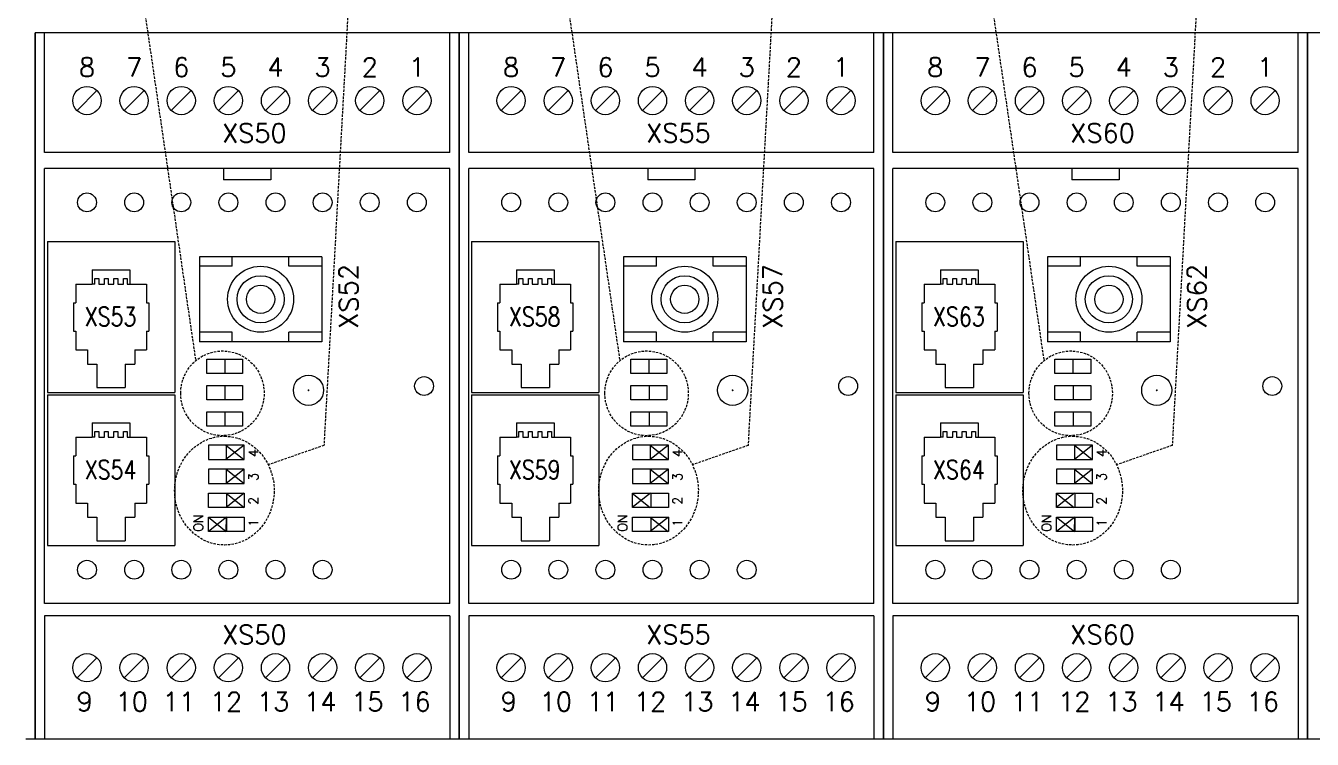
# Model space of a CAD drawing. Extents: x -2993 to 3661, y -4147 to -1441.
# Drawn here: x -222.7 to -86.2, y -2898.8 to -2823.1 of the extents above; entities that cross this region are included whole.
import ezdxf
from ezdxf.enums import TextEntityAlignment as Align

# ---------------------------------------------------------------- set-up
doc = ezdxf.new("R2010")
doc.units = 0
doc.header["$LTSCALE"] = 0.1
doc.header["$MEASUREMENT"] = 0
doc.linetypes.add('DASHED', pattern=[19.05, 12.7, -6.35])
doc.layers.get('0').update_dxf_attribs({"linetype": 'CONTINUOUS'})
doc.layers.add('50C', color=7, linetype='CONTINUOUS')
doc.styles.get("Standard").update_dxf_attribs({"font": 'simplex.shx'})

msp = doc.modelspace()

# ---------------------------------------------------------------- linework, layer by layer
at = {"linetype": 'DASHED', "lineweight": 13, "ltscale": 0.2}
for p, q in [((-185.37, -2765.18), (-191.05, -2867.63)), ((-140.37, -2765.18), (-146.05, -2867.63)), ((-95.37, -2765.18), (-101.05, -2867.63)), ((-210.94, -2815.65), (-204.66, -2858.66)), ((-165.94, -2815.65), (-159.66, -2858.66)), ((-120.94, -2815.65), (-114.66, -2858.66)), ((-191.05, -2867.63), (-196.96, -2869.69)), ((-146.05, -2867.63), (-151.96, -2869.69)), ((-101.05, -2867.63), (-106.96, -2869.69))]:
    msp.add_line(p, q, dxfattribs=at)
at = {"linetype": 'Continuous', "lineweight": 13}
for p, q in [((-176.69, -2823.83), (-221.69, -2823.83)), ((-221.69, -2898.83), (-221.69, -2823.83)), ((-221.69, -2898.83), (-221.69, -2823.83)), ((-221.69, -2898.83), (-221.69, -2823.83)), ((-221.69, -2898.83), (-221.69, -2823.83)), ((-221.69, -2898.83), (-221.69, -2823.83)), ((-221.69, -2898.83), (-221.69, -2823.83)), ((-221.69, -2898.83), (-221.69, -2823.83)), ((-221.69, -2898.83), (-221.69, -2823.83)), ((-221.69, -2898.83), (-221.69, -2823.83)), ((-221.69, -2898.83), (-221.69, -2823.83)), ((-221.69, -2898.83), (-221.69, -2823.83)), ((-221.69, -2898.83), (-221.69, -2823.83)), ((-221.69, -2898.83), (-221.69, -2823.83)), ((-221.69, -2898.83), (-221.69, -2823.83)), ((-221.69, -2898.83), (-221.69, -2823.83)), ((-131.69, -2823.83), (-176.69, -2823.83)), ((-176.69, -2898.83), (-176.69, -2823.83)), ((-176.69, -2898.83), (-176.69, -2823.83)), ((-176.69, -2898.83), (-176.69, -2823.83)), ((-176.69, -2898.83), (-176.69, -2823.83)), ((-176.69, -2898.83), (-176.69, -2823.83)), ((-176.69, -2898.83), (-176.69, -2823.83)), ((-176.69, -2898.83), (-176.69, -2823.83)), ((-176.69, -2898.83), (-176.69, -2823.83)), ((-176.69, -2898.83), (-176.69, -2823.83)), ((-176.69, -2898.83), (-176.69, -2823.83)), ((-176.69, -2898.83), (-176.69, -2823.83)), ((-176.69, -2898.83), (-176.69, -2823.83)), ((-176.69, -2898.83), (-176.69, -2823.83)), ((-176.69, -2898.83), (-176.69, -2823.83)), ((-176.69, -2898.83), (-176.69, -2823.83)), ((-131.69, -2898.83), (-131.69, -2823.83)), ((-131.69, -2898.83), (-131.69, -2823.83)), ((-131.69, -2898.83), (-131.69, -2823.83)), ((-131.69, -2898.83), (-131.69, -2823.83)), ((-131.69, -2898.83), (-131.69, -2823.83)), ((-131.69, -2898.83), (-131.69, -2823.83)), ((-131.69, -2898.83), (-131.69, -2823.83)), ((-131.69, -2898.83), (-131.69, -2823.83)), ((-131.69, -2898.83), (-131.69, -2823.83)), ((-131.69, -2898.83), (-131.69, -2823.83)), ((-131.69, -2898.83), (-131.69, -2823.83)), ((-131.69, -2898.83), (-131.69, -2823.83)), ((-131.69, -2898.83), (-131.69, -2823.83)), ((-131.69, -2898.83), (-131.69, -2823.83)), ((-131.69, -2898.83), (-131.69, -2823.83)), ((-86.69, -2823.83), (-131.69, -2823.83)), ((-131.69, -2898.83), (-131.69, -2823.83)), ((-131.69, -2898.83), (-131.69, -2823.83)), ((-131.69, -2898.83), (-131.69, -2823.83)), ((-131.69, -2898.83), (-131.69, -2823.83)), ((-131.69, -2898.83), (-131.69, -2823.83)), ((-131.69, -2898.83), (-131.69, -2823.83)), ((-131.69, -2898.83), (-131.69, -2823.83)), ((-131.69, -2898.83), (-131.69, -2823.83)), ((-131.69, -2898.83), (-131.69, -2823.83)), ((-131.69, -2898.83), (-131.69, -2823.83)), ((-131.69, -2898.83), (-131.69, -2823.83)), ((-131.69, -2898.83), (-131.69, -2823.83)), ((-131.69, -2898.83), (-131.69, -2823.83)), ((-131.69, -2898.83), (-131.69, -2823.83)), ((-131.69, -2898.83), (-131.69, -2823.83)), ((-41.69, -2823.83), (-86.69, -2823.83)), ((-86.69, -2898.83), (-86.69, -2823.83)), ((-86.69, -2898.83), (-86.69, -2823.83)), ((-86.69, -2898.83), (-86.69, -2823.83)), ((-86.69, -2898.83), (-86.69, -2823.83)), ((-86.69, -2898.83), (-86.69, -2823.83)), ((-86.69, -2898.83), (-86.69, -2823.83)), ((-86.69, -2898.83), (-86.69, -2823.83)), ((-86.69, -2898.83), (-86.69, -2823.83)), ((-86.69, -2898.83), (-86.69, -2823.83)), ((-86.69, -2898.83), (-86.69, -2823.83)), ((-86.69, -2898.83), (-86.69, -2823.83)), ((-86.69, -2898.83), (-86.69, -2823.83)), ((-86.69, -2898.83), (-86.69, -2823.83)), ((-86.69, -2898.83), (-86.69, -2823.83)), ((-86.69, -2898.83), (-86.69, -2823.83)), ((-176.69, -2898.83), (-221.69, -2898.83)), ((-131.69, -2898.83), (-176.69, -2898.83)), ((-86.69, -2898.83), (-131.69, -2898.83)), ((-41.69, -2898.83), (-86.69, -2898.83))]:
    msp.add_line(p, q, dxfattribs=at)
at = {"lineweight": 13}
for p, q in [((-176.69, -2823.83), (-221.69, -2823.83)), ((-176.69, -2823.83), (-221.69, -2823.83)), ((-221.69, -2823.83), (-221.69, -2898.83)), ((-221.69, -2823.83), (-221.69, -2898.83)), ((-221.69, -2823.83), (-221.69, -2898.83)), ((-221.69, -2823.83), (-221.69, -2898.83)), ((-221.69, -2823.83), (-221.69, -2898.83)), ((-221.69, -2823.83), (-221.69, -2898.83)), ((-221.69, -2823.83), (-221.69, -2898.83)), ((-221.69, -2823.83), (-221.69, -2898.83)), ((-221.69, -2823.83), (-221.69, -2898.83)), ((-221.69, -2823.83), (-221.69, -2898.83)), ((-221.69, -2823.83), (-221.69, -2898.83)), ((-221.69, -2823.83), (-221.69, -2898.83)), ((-221.69, -2823.83), (-221.69, -2898.83)), ((-221.69, -2823.83), (-221.69, -2898.83)), ((-221.69, -2823.83), (-221.69, -2898.83)), ((-221.69, -2823.83), (-221.69, -2898.83)), ((-221.69, -2823.83), (-221.69, -2898.83)), ((-221.69, -2823.83), (-221.69, -2898.83)), ((-221.69, -2823.83), (-221.69, -2898.83)), ((-221.69, -2823.83), (-221.69, -2898.83)), ((-221.69, -2823.83), (-221.69, -2898.83)), ((-221.69, -2823.83), (-221.69, -2898.83)), ((-221.69, -2823.83), (-221.69, -2898.83)), ((-221.69, -2823.83), (-221.69, -2898.83)), ((-221.69, -2823.83), (-221.69, -2898.83)), ((-220.69, -2836.53), (-220.69, -2823.83)), ((-177.69, -2836.53), (-177.69, -2823.83)), ((-131.69, -2823.83), (-176.69, -2823.83)), ((-131.69, -2823.83), (-176.69, -2823.83)), ((-176.69, -2823.83), (-176.69, -2898.83)), ((-176.69, -2823.83), (-176.69, -2898.83)), ((-176.69, -2823.83), (-176.69, -2898.83)), ((-176.69, -2823.83), (-176.69, -2898.83)), ((-176.69, -2823.83), (-176.69, -2898.83)), ((-176.69, -2823.83), (-176.69, -2898.83)), ((-176.69, -2823.83), (-176.69, -2898.83)), ((-176.69, -2823.83), (-176.69, -2898.83)), ((-176.69, -2823.83), (-176.69, -2898.83)), ((-176.69, -2823.83), (-176.69, -2898.83)), ((-176.69, -2823.83), (-176.69, -2898.83)), ((-176.69, -2823.83), (-176.69, -2898.83)), ((-176.69, -2823.83), (-176.69, -2898.83)), ((-176.69, -2823.83), (-176.69, -2898.83)), ((-176.69, -2823.83), (-176.69, -2898.83)), ((-176.69, -2823.83), (-176.69, -2898.83)), ((-176.69, -2823.83), (-176.69, -2898.83)), ((-176.69, -2823.83), (-176.69, -2898.83)), ((-176.69, -2823.83), (-176.69, -2898.83)), ((-176.69, -2823.83), (-176.69, -2898.83)), ((-176.69, -2823.83), (-176.69, -2898.83)), ((-176.69, -2823.83), (-176.69, -2898.83)), ((-176.69, -2823.83), (-176.69, -2898.83)), ((-176.69, -2823.83), (-176.69, -2898.83)), ((-176.69, -2823.83), (-176.69, -2898.83)), ((-175.69, -2836.53), (-175.69, -2823.83)), ((-132.69, -2836.53), (-132.69, -2823.83)), ((-131.69, -2823.83), (-131.69, -2898.83)), ((-131.69, -2823.83), (-131.69, -2898.83)), ((-131.69, -2823.83), (-131.69, -2898.83)), ((-131.69, -2823.83), (-131.69, -2898.83)), ((-131.69, -2823.83), (-131.69, -2898.83)), ((-131.69, -2823.83), (-131.69, -2898.83)), ((-131.69, -2823.83), (-131.69, -2898.83)), ((-131.69, -2823.83), (-131.69, -2898.83)), ((-131.69, -2823.83), (-131.69, -2898.83)), ((-131.69, -2823.83), (-131.69, -2898.83)), ((-131.69, -2823.83), (-131.69, -2898.83)), ((-131.69, -2823.83), (-131.69, -2898.83)), ((-131.69, -2823.83), (-131.69, -2898.83)), ((-131.69, -2823.83), (-131.69, -2898.83)), ((-131.69, -2823.83), (-131.69, -2898.83)), ((-131.69, -2823.83), (-131.69, -2898.83)), ((-131.69, -2823.83), (-131.69, -2898.83)), ((-131.69, -2823.83), (-131.69, -2898.83)), ((-131.69, -2823.83), (-131.69, -2898.83)), ((-131.69, -2823.83), (-131.69, -2898.83)), ((-131.69, -2823.83), (-131.69, -2898.83)), ((-131.69, -2823.83), (-131.69, -2898.83)), ((-131.69, -2823.83), (-131.69, -2898.83)), ((-131.69, -2823.83), (-131.69, -2898.83)), ((-131.69, -2823.83), (-131.69, -2898.83)), ((-86.69, -2823.83), (-131.69, -2823.83)), ((-86.69, -2823.83), (-131.69, -2823.83)), ((-131.69, -2823.83), (-131.69, -2898.83)), ((-131.69, -2823.83), (-131.69, -2898.83)), ((-131.69, -2823.83), (-131.69, -2898.83)), ((-131.69, -2823.83), (-131.69, -2898.83)), ((-131.69, -2823.83), (-131.69, -2898.83)), ((-131.69, -2823.83), (-131.69, -2898.83)), ((-131.69, -2823.83), (-131.69, -2898.83)), ((-131.69, -2823.83), (-131.69, -2898.83)), ((-131.69, -2823.83), (-131.69, -2898.83)), ((-131.69, -2823.83), (-131.69, -2898.83)), ((-131.69, -2823.83), (-131.69, -2898.83)), ((-131.69, -2823.83), (-131.69, -2898.83)), ((-131.69, -2823.83), (-131.69, -2898.83)), ((-131.69, -2823.83), (-131.69, -2898.83)), ((-131.69, -2823.83), (-131.69, -2898.83)), ((-131.69, -2823.83), (-131.69, -2898.83)), ((-131.69, -2823.83), (-131.69, -2898.83)), ((-131.69, -2823.83), (-131.69, -2898.83)), ((-131.69, -2823.83), (-131.69, -2898.83)), ((-131.69, -2823.83), (-131.69, -2898.83)), ((-131.69, -2823.83), (-131.69, -2898.83)), ((-131.69, -2823.83), (-131.69, -2898.83)), ((-131.69, -2823.83), (-131.69, -2898.83)), ((-131.69, -2823.83), (-131.69, -2898.83)), ((-131.69, -2823.83), (-131.69, -2898.83)), ((-130.69, -2836.53), (-130.69, -2823.83)), ((-87.69, -2836.53), (-87.69, -2823.83)), ((-41.69, -2823.83), (-86.69, -2823.83)), ((-41.69, -2823.83), (-86.69, -2823.83)), ((-86.69, -2823.83), (-86.69, -2898.83)), ((-86.69, -2823.83), (-86.69, -2898.83)), ((-86.69, -2823.83), (-86.69, -2898.83)), ((-86.69, -2823.83), (-86.69, -2898.83)), ((-86.69, -2823.83), (-86.69, -2898.83)), ((-86.69, -2823.83), (-86.69, -2898.83)), ((-86.69, -2823.83), (-86.69, -2898.83)), ((-86.69, -2823.83), (-86.69, -2898.83)), ((-86.69, -2823.83), (-86.69, -2898.83)), ((-86.69, -2823.83), (-86.69, -2898.83)), ((-86.69, -2823.83), (-86.69, -2898.83)), ((-86.69, -2823.83), (-86.69, -2898.83)), ((-86.69, -2823.83), (-86.69, -2898.83)), ((-86.69, -2823.83), (-86.69, -2898.83)), ((-86.69, -2823.83), (-86.69, -2898.83)), ((-86.69, -2823.83), (-86.69, -2898.83)), ((-86.69, -2823.83), (-86.69, -2898.83)), ((-86.69, -2823.83), (-86.69, -2898.83)), ((-86.69, -2823.83), (-86.69, -2898.83)), ((-86.69, -2823.83), (-86.69, -2898.83)), ((-86.69, -2823.83), (-86.69, -2898.83)), ((-86.69, -2823.83), (-86.69, -2898.83)), ((-86.69, -2823.83), (-86.69, -2898.83)), ((-86.69, -2823.83), (-86.69, -2898.83)), ((-86.69, -2823.83), (-86.69, -2898.83)), ((-215.13, -2829.97), (-217.25, -2832.09)), ((-210.13, -2829.97), (-212.25, -2832.09)), ((-205.13, -2829.97), (-207.25, -2832.09)), ((-200.13, -2829.97), (-202.25, -2832.09)), ((-195.13, -2829.97), (-197.25, -2832.09)), ((-190.13, -2829.97), (-192.25, -2832.09)), ((-185.13, -2829.97), (-187.25, -2832.09)), ((-180.13, -2829.97), (-182.25, -2832.09)), ((-170.13, -2829.97), (-172.25, -2832.09)), ((-165.13, -2829.97), (-167.25, -2832.09)), ((-160.13, -2829.97), (-162.25, -2832.09)), ((-155.13, -2829.97), (-157.25, -2832.09)), ((-150.13, -2829.97), (-152.25, -2832.09)), ((-145.13, -2829.97), (-147.25, -2832.09)), ((-140.13, -2829.97), (-142.25, -2832.09)), ((-135.13, -2829.97), (-137.25, -2832.09)), ((-125.13, -2829.97), (-127.25, -2832.09)), ((-120.13, -2829.97), (-122.25, -2832.09)), ((-115.13, -2829.97), (-117.25, -2832.09)), ((-110.13, -2829.97), (-112.25, -2832.09)), ((-105.13, -2829.97), (-107.25, -2832.09)), ((-100.13, -2829.97), (-102.25, -2832.09)), ((-95.13, -2829.97), (-97.25, -2832.09)), ((-90.13, -2829.97), (-92.25, -2832.09)), ((-221.69, -2883.53), (-221.69, -2833.53)), ((-221.69, -2883.53), (-221.69, -2833.53)), ((-221.69, -2883.53), (-221.69, -2833.53)), ((-176.69, -2883.53), (-176.69, -2833.53)), ((-176.69, -2883.53), (-176.69, -2833.53)), ((-176.69, -2883.53), (-176.69, -2833.53)), ((-131.69, -2883.53), (-131.69, -2833.53)), ((-131.69, -2883.53), (-131.69, -2833.53)), ((-131.69, -2883.53), (-131.69, -2833.53)), ((-131.69, -2883.53), (-131.69, -2833.53)), ((-131.69, -2883.53), (-131.69, -2833.53)), ((-131.69, -2883.53), (-131.69, -2833.53)), ((-86.69, -2883.53), (-86.69, -2833.53)), ((-86.69, -2883.53), (-86.69, -2833.53)), ((-86.69, -2883.53), (-86.69, -2833.53)), ((-221.69, -2886.33), (-221.69, -2836.33)), ((-221.69, -2886.33), (-221.69, -2836.33)), ((-221.69, -2886.33), (-221.69, -2836.33)), ((-176.69, -2886.33), (-176.69, -2836.33)), ((-176.69, -2886.33), (-176.69, -2836.33)), ((-176.69, -2886.33), (-176.69, -2836.33)), ((-131.69, -2886.33), (-131.69, -2836.33)), ((-131.69, -2886.33), (-131.69, -2836.33)), ((-131.69, -2886.33), (-131.69, -2836.33)), ((-131.69, -2886.33), (-131.69, -2836.33)), ((-131.69, -2886.33), (-131.69, -2836.33)), ((-131.69, -2886.33), (-131.69, -2836.33)), ((-86.69, -2886.33), (-86.69, -2836.33)), ((-86.69, -2886.33), (-86.69, -2836.33)), ((-86.69, -2886.33), (-86.69, -2836.33)), ((-177.69, -2836.53), (-220.69, -2836.53)), ((-132.69, -2836.53), (-175.69, -2836.53)), ((-87.69, -2836.53), (-130.69, -2836.53)), ((-221.69, -2884.43), (-221.69, -2838.23)), ((-221.69, -2884.43), (-221.69, -2838.23)), ((-221.69, -2884.43), (-221.69, -2838.23)), ((-221.69, -2884.43), (-221.69, -2838.23)), ((-221.69, -2884.43), (-221.69, -2838.23)), ((-177.69, -2838.23), (-220.69, -2838.23)), ((-220.69, -2884.43), (-220.69, -2838.23)), ((-201.69, -2838.23), (-201.69, -2839.43)), ((-196.69, -2838.23), (-196.69, -2839.43)), ((-177.69, -2884.43), (-177.69, -2838.23)), ((-176.69, -2884.43), (-176.69, -2838.23)), ((-176.69, -2884.43), (-176.69, -2838.23)), ((-176.69, -2884.43), (-176.69, -2838.23)), ((-176.69, -2884.43), (-176.69, -2838.23)), ((-176.69, -2884.43), (-176.69, -2838.23)), ((-132.69, -2838.23), (-175.69, -2838.23)), ((-175.69, -2884.43), (-175.69, -2838.23)), ((-156.69, -2838.23), (-156.69, -2839.43)), ((-151.69, -2838.23), (-151.69, -2839.43)), ((-132.69, -2884.43), (-132.69, -2838.23)), ((-131.69, -2884.43), (-131.69, -2838.23)), ((-131.69, -2884.43), (-131.69, -2838.23)), ((-131.69, -2884.43), (-131.69, -2838.23)), ((-131.69, -2884.43), (-131.69, -2838.23)), ((-131.69, -2884.43), (-131.69, -2838.23)), ((-131.69, -2884.43), (-131.69, -2838.23)), ((-131.69, -2884.43), (-131.69, -2838.23)), ((-131.69, -2884.43), (-131.69, -2838.23)), ((-131.69, -2884.43), (-131.69, -2838.23)), ((-131.69, -2884.43), (-131.69, -2838.23)), ((-87.69, -2838.23), (-130.69, -2838.23)), ((-130.69, -2884.43), (-130.69, -2838.23)), ((-111.69, -2838.23), (-111.69, -2839.43)), ((-106.69, -2838.23), (-106.69, -2839.43)), ((-87.69, -2884.43), (-87.69, -2838.23)), ((-86.69, -2884.43), (-86.69, -2838.23)), ((-86.69, -2884.43), (-86.69, -2838.23)), ((-86.69, -2884.43), (-86.69, -2838.23)), ((-86.69, -2884.43), (-86.69, -2838.23)), ((-86.69, -2884.43), (-86.69, -2838.23)), ((-221.72, -2839.43), (-221.72, -2883.23)), ((-196.69, -2839.43), (-201.69, -2839.43)), ((-151.69, -2839.43), (-156.69, -2839.43)), ((-131.72, -2839.43), (-131.72, -2883.23)), ((-106.69, -2839.43), (-111.69, -2839.43)), ((-220.38, -2846), (-220.38, -2862)), ((-220.38, -2846), (-206.88, -2846)), ((-206.88, -2846), (-206.88, -2862)), ((-175.38, -2846), (-175.38, -2862)), ((-175.38, -2846), (-161.88, -2846)), ((-161.88, -2846), (-161.88, -2862)), ((-130.38, -2846), (-130.38, -2862)), ((-130.38, -2846), (-116.88, -2846)), ((-116.88, -2846), (-116.88, -2862)), ((-204.27, -2847.62), (-204.27, -2856.62)), ((-191.27, -2847.62), (-204.27, -2847.62)), ((-200.77, -2848.62), (-204.27, -2848.62)), ((-200.77, -2848.62), (-200.77, -2847.62)), ((-194.77, -2848.62), (-194.77, -2847.62)), ((-191.27, -2848.62), (-194.77, -2848.62)), ((-191.27, -2847.62), (-191.27, -2856.62)), ((-159.27, -2847.62), (-159.27, -2856.62)), ((-146.27, -2847.62), (-159.27, -2847.62)), ((-155.77, -2848.62), (-159.27, -2848.62)), ((-155.77, -2848.62), (-155.77, -2847.62)), ((-149.77, -2848.62), (-149.77, -2847.62)), ((-146.27, -2848.62), (-149.77, -2848.62)), ((-146.27, -2847.62), (-146.27, -2856.62)), ((-114.27, -2847.62), (-114.27, -2856.62)), ((-101.27, -2847.62), (-114.27, -2847.62)), ((-110.77, -2848.62), (-114.27, -2848.62)), ((-110.77, -2848.62), (-110.77, -2847.62)), ((-104.77, -2848.62), (-104.77, -2847.62)), ((-101.27, -2848.62), (-104.77, -2848.62)), ((-101.27, -2847.62), (-101.27, -2856.62)), ((-215.63, -2849), (-215.63, -2850.5)), ((-215.63, -2849), (-211.63, -2849)), ((-215.36, -2849.91), (-214.95, -2849.91)), ((-215.36, -2850.5), (-215.36, -2849.91)), ((-214.95, -2849.91), (-214.95, -2850.5)), ((-214.34, -2849.91), (-213.94, -2849.91)), ((-214.34, -2850.5), (-214.34, -2849.91)), ((-213.94, -2849.91), (-213.94, -2850.5)), ((-213.33, -2849.91), (-212.92, -2849.91)), ((-213.33, -2850.5), (-213.33, -2849.91)), ((-212.92, -2849.91), (-212.92, -2850.5)), ((-212.31, -2849.91), (-211.91, -2849.91)), ((-212.31, -2850.5), (-212.31, -2849.91)), ((-211.91, -2849.91), (-211.91, -2850.5)), ((-211.63, -2849), (-211.63, -2850.5)), ((-170.63, -2849), (-170.63, -2850.5)), ((-170.63, -2849), (-166.63, -2849)), ((-170.36, -2849.91), (-169.95, -2849.91)), ((-170.36, -2850.5), (-170.36, -2849.91)), ((-169.95, -2849.91), (-169.95, -2850.5)), ((-169.34, -2849.91), (-168.94, -2849.91)), ((-169.34, -2850.5), (-169.34, -2849.91)), ((-168.94, -2849.91), (-168.94, -2850.5)), ((-168.33, -2850.5), (-168.33, -2849.91)), ((-168.33, -2849.91), (-167.92, -2849.91)), ((-167.92, -2849.91), (-167.92, -2850.5)), ((-167.31, -2849.91), (-166.91, -2849.91)), ((-167.31, -2850.5), (-167.31, -2849.91)), ((-166.91, -2849.91), (-166.91, -2850.5)), ((-166.63, -2849), (-166.63, -2850.5)), ((-125.63, -2849), (-125.63, -2850.5)), ((-125.63, -2849), (-121.63, -2849)), ((-125.36, -2849.91), (-124.95, -2849.91)), ((-125.36, -2850.5), (-125.36, -2849.91)), ((-124.95, -2849.91), (-124.95, -2850.5)), ((-124.34, -2849.91), (-123.94, -2849.91)), ((-124.34, -2850.5), (-124.34, -2849.91)), ((-123.94, -2849.91), (-123.94, -2850.5)), ((-123.33, -2849.91), (-122.92, -2849.91)), ((-123.33, -2850.5), (-123.33, -2849.91)), ((-122.92, -2849.91), (-122.92, -2850.5)), ((-122.31, -2849.91), (-121.91, -2849.91)), ((-122.31, -2850.5), (-122.31, -2849.91)), ((-121.91, -2849.91), (-121.91, -2850.5)), ((-121.63, -2849), (-121.63, -2850.5)), ((-217.38, -2850.5), (-215.63, -2850.5)), ((-217.38, -2850.5), (-217.38, -2852.5)), ((-215.36, -2850.5), (-215.63, -2850.5)), ((-214.95, -2850.5), (-214.34, -2850.5)), ((-213.94, -2850.5), (-213.33, -2850.5)), ((-212.92, -2850.5), (-212.31, -2850.5)), ((-211.91, -2850.5), (-211.63, -2850.5)), ((-211.63, -2850.5), (-209.88, -2850.5)), ((-209.88, -2850.5), (-209.88, -2852.5)), ((-172.38, -2850.5), (-170.63, -2850.5)), ((-172.38, -2850.5), (-172.38, -2852.5)), ((-170.36, -2850.5), (-170.63, -2850.5)), ((-169.95, -2850.5), (-169.34, -2850.5)), ((-168.94, -2850.5), (-168.33, -2850.5)), ((-167.92, -2850.5), (-167.31, -2850.5)), ((-166.91, -2850.5), (-166.63, -2850.5)), ((-166.63, -2850.5), (-164.88, -2850.5)), ((-164.88, -2850.5), (-164.88, -2852.5)), ((-127.38, -2850.5), (-125.63, -2850.5)), ((-127.38, -2850.5), (-127.38, -2852.5)), ((-125.36, -2850.5), (-125.63, -2850.5)), ((-124.95, -2850.5), (-124.34, -2850.5)), ((-123.94, -2850.5), (-123.33, -2850.5)), ((-122.92, -2850.5), (-122.31, -2850.5)), ((-121.91, -2850.5), (-121.63, -2850.5)), ((-121.63, -2850.5), (-119.88, -2850.5)), ((-119.88, -2850.5), (-119.88, -2852.5)), ((-217.63, -2852.5), (-217.38, -2852.5)), ((-217.63, -2852.5), (-217.63, -2855.5)), ((-209.88, -2852.5), (-209.63, -2852.5)), ((-209.63, -2852.5), (-209.63, -2855.5)), ((-172.63, -2852.5), (-172.38, -2852.5)), ((-172.63, -2852.5), (-172.63, -2855.5)), ((-164.88, -2852.5), (-164.63, -2852.5)), ((-164.63, -2852.5), (-164.63, -2855.5)), ((-127.63, -2852.5), (-127.38, -2852.5)), ((-127.63, -2852.5), (-127.63, -2855.5)), ((-119.88, -2852.5), (-119.63, -2852.5)), ((-119.63, -2852.5), (-119.63, -2855.5)), ((-217.63, -2855.5), (-217.38, -2855.5)), ((-217.38, -2855.5), (-217.38, -2857.5)), ((-209.88, -2855.5), (-209.63, -2855.5)), ((-209.88, -2855.5), (-209.88, -2857.5)), ((-172.63, -2855.5), (-172.38, -2855.5)), ((-172.38, -2855.5), (-172.38, -2857.5)), ((-164.88, -2855.5), (-164.63, -2855.5)), ((-164.88, -2855.5), (-164.88, -2857.5)), ((-127.63, -2855.5), (-127.38, -2855.5)), ((-127.38, -2855.5), (-127.38, -2857.5)), ((-119.88, -2855.5), (-119.63, -2855.5)), ((-119.88, -2855.5), (-119.88, -2857.5)), ((-200.77, -2855.62), (-204.27, -2855.62)), ((-191.27, -2856.62), (-204.27, -2856.62)), ((-200.77, -2856.62), (-200.77, -2855.62)), ((-194.77, -2856.62), (-194.77, -2855.62)), ((-191.27, -2855.62), (-194.77, -2855.62)), ((-155.77, -2855.62), (-159.27, -2855.62)), ((-146.27, -2856.62), (-159.27, -2856.62)), ((-155.77, -2856.62), (-155.77, -2855.62)), ((-146.27, -2855.62), (-149.77, -2855.62)), ((-149.77, -2856.62), (-149.77, -2855.62)), ((-110.77, -2855.62), (-114.27, -2855.62)), ((-101.27, -2856.62), (-114.27, -2856.62)), ((-110.77, -2856.62), (-110.77, -2855.62)), ((-104.77, -2856.62), (-104.77, -2855.62)), ((-101.27, -2855.62), (-104.77, -2855.62)), ((-217.38, -2857.5), (-216.13, -2857.5)), ((-216.13, -2857.5), (-216.13, -2859)), ((-211.13, -2857.5), (-211.13, -2859)), ((-211.13, -2857.5), (-209.88, -2857.5)), ((-172.38, -2857.5), (-171.13, -2857.5)), ((-171.13, -2857.5), (-171.13, -2859)), ((-166.13, -2857.5), (-166.13, -2859)), ((-166.13, -2857.5), (-164.88, -2857.5)), ((-127.38, -2857.5), (-126.13, -2857.5)), ((-126.13, -2857.5), (-126.13, -2859)), ((-121.13, -2857.5), (-121.13, -2859)), ((-121.13, -2857.5), (-119.88, -2857.5)), ((-216.13, -2859), (-215.13, -2859)), ((-215.13, -2859), (-215.13, -2861.5)), ((-212.13, -2859), (-212.13, -2861.5)), ((-212.13, -2859), (-211.13, -2859)), ((-203.49, -2858.47), (-199.68, -2858.47)), ((-203.49, -2860), (-203.49, -2858.47)), ((-201.58, -2858.47), (-201.58, -2860)), ((-199.68, -2858.47), (-199.68, -2860)), ((-171.13, -2859), (-170.13, -2859)), ((-170.13, -2859), (-170.13, -2861.5)), ((-167.13, -2859), (-167.13, -2861.5)), ((-167.13, -2859), (-166.13, -2859)), ((-158.49, -2858.47), (-154.68, -2858.47)), ((-158.49, -2860), (-158.49, -2858.47)), ((-156.58, -2858.47), (-156.58, -2860)), ((-154.68, -2858.47), (-154.68, -2860)), ((-126.13, -2859), (-125.13, -2859)), ((-125.13, -2859), (-125.13, -2861.5)), ((-122.13, -2859), (-122.13, -2861.5)), ((-122.13, -2859), (-121.13, -2859)), ((-113.49, -2858.47), (-109.68, -2858.47)), ((-113.49, -2860), (-113.49, -2858.47)), ((-111.58, -2858.47), (-111.58, -2860)), ((-109.68, -2858.47), (-109.68, -2860)), ((-199.68, -2860), (-203.49, -2860)), ((-154.68, -2860), (-158.49, -2860)), ((-109.68, -2860), (-113.49, -2860)), ((-220.38, -2862), (-206.88, -2862)), ((-220.38, -2862.25), (-206.88, -2862.25)), ((-220.38, -2862.25), (-220.38, -2878.25)), ((-215.13, -2861.5), (-212.13, -2861.5)), ((-206.88, -2862.25), (-206.88, -2878.25)), ((-203.49, -2862.79), (-203.49, -2861.27)), ((-203.49, -2861.27), (-199.68, -2861.27)), ((-201.56, -2861.27), (-201.56, -2862.79)), ((-199.68, -2861.27), (-199.68, -2862.79)), ((-175.38, -2862), (-161.88, -2862)), ((-175.38, -2862.25), (-161.88, -2862.25)), ((-175.38, -2862.25), (-175.38, -2878.25)), ((-170.13, -2861.5), (-167.13, -2861.5)), ((-161.88, -2862.25), (-161.88, -2878.25)), ((-158.49, -2862.79), (-158.49, -2861.27)), ((-158.49, -2861.27), (-154.68, -2861.27)), ((-156.56, -2861.27), (-156.56, -2862.79)), ((-154.68, -2861.27), (-154.68, -2862.79)), ((-130.38, -2862), (-116.88, -2862)), ((-130.38, -2862.25), (-116.88, -2862.25)), ((-130.38, -2862.25), (-130.38, -2878.25)), ((-125.13, -2861.5), (-122.13, -2861.5)), ((-116.88, -2862.25), (-116.88, -2878.25)), ((-113.49, -2862.79), (-113.49, -2861.27)), ((-113.49, -2861.27), (-109.68, -2861.27)), ((-111.56, -2861.27), (-111.56, -2862.79)), ((-109.68, -2861.27), (-109.68, -2862.79)), ((-199.68, -2862.79), (-203.49, -2862.79)), ((-154.68, -2862.79), (-158.49, -2862.79)), ((-109.68, -2862.79), (-113.49, -2862.79)), ((-203.49, -2865.59), (-203.49, -2864.06)), ((-203.49, -2864.06), (-199.68, -2864.06)), ((-201.56, -2864.06), (-201.56, -2865.59)), ((-199.68, -2864.06), (-199.68, -2865.59)), ((-158.49, -2865.59), (-158.49, -2864.06)), ((-158.49, -2864.06), (-154.68, -2864.06)), ((-156.56, -2864.06), (-156.56, -2865.59)), ((-154.68, -2864.06), (-154.68, -2865.59)), ((-113.49, -2865.59), (-113.49, -2864.06)), ((-113.49, -2864.06), (-109.68, -2864.06)), ((-111.56, -2864.06), (-111.56, -2865.59)), ((-109.68, -2864.06), (-109.68, -2865.59)), ((-215.63, -2865.25), (-215.63, -2866.75)), ((-215.63, -2865.25), (-211.63, -2865.25)), ((-215.36, -2866.16), (-214.95, -2866.16)), ((-215.36, -2866.75), (-215.36, -2866.16)), ((-214.95, -2866.16), (-214.95, -2866.75)), ((-214.34, -2866.16), (-213.94, -2866.16)), ((-214.34, -2866.75), (-214.34, -2866.16)), ((-213.94, -2866.16), (-213.94, -2866.75)), ((-213.33, -2866.75), (-213.33, -2866.16)), ((-213.33, -2866.16), (-212.92, -2866.16)), ((-212.92, -2866.16), (-212.92, -2866.75)), ((-212.31, -2866.16), (-211.91, -2866.16)), ((-212.31, -2866.75), (-212.31, -2866.16)), ((-211.91, -2866.16), (-211.91, -2866.75)), ((-211.63, -2865.25), (-211.63, -2866.75)), ((-199.68, -2865.59), (-203.49, -2865.59)), ((-170.63, -2865.25), (-170.63, -2866.75)), ((-170.63, -2865.25), (-166.63, -2865.25)), ((-170.36, -2866.16), (-169.95, -2866.16)), ((-170.36, -2866.75), (-170.36, -2866.16)), ((-169.95, -2866.16), (-169.95, -2866.75)), ((-169.34, -2866.16), (-168.94, -2866.16)), ((-169.34, -2866.75), (-169.34, -2866.16)), ((-168.94, -2866.16), (-168.94, -2866.75)), ((-168.33, -2866.75), (-168.33, -2866.16)), ((-168.33, -2866.16), (-167.92, -2866.16)), ((-167.92, -2866.16), (-167.92, -2866.75)), ((-167.31, -2866.16), (-166.91, -2866.16)), ((-167.31, -2866.75), (-167.31, -2866.16)), ((-166.91, -2866.16), (-166.91, -2866.75)), ((-166.63, -2865.25), (-166.63, -2866.75)), ((-154.68, -2865.59), (-158.49, -2865.59)), ((-125.63, -2865.25), (-125.63, -2866.75)), ((-125.63, -2865.25), (-121.63, -2865.25)), ((-125.36, -2866.16), (-124.95, -2866.16)), ((-125.36, -2866.75), (-125.36, -2866.16)), ((-124.95, -2866.16), (-124.95, -2866.75)), ((-124.34, -2866.16), (-123.94, -2866.16)), ((-124.34, -2866.75), (-124.34, -2866.16)), ((-123.94, -2866.16), (-123.94, -2866.75)), ((-123.33, -2866.75), (-123.33, -2866.16)), ((-123.33, -2866.16), (-122.92, -2866.16)), ((-122.92, -2866.16), (-122.92, -2866.75)), ((-122.31, -2866.16), (-121.91, -2866.16)), ((-122.31, -2866.75), (-122.31, -2866.16)), ((-121.91, -2866.16), (-121.91, -2866.75)), ((-121.63, -2865.25), (-121.63, -2866.75)), ((-109.68, -2865.59), (-113.49, -2865.59)), ((-217.38, -2866.75), (-215.63, -2866.75)), ((-217.38, -2866.75), (-217.38, -2868.75)), ((-215.36, -2866.75), (-215.63, -2866.75)), ((-214.95, -2866.75), (-214.34, -2866.75)), ((-213.94, -2866.75), (-213.33, -2866.75)), ((-212.92, -2866.75), (-212.31, -2866.75)), ((-211.91, -2866.75), (-211.63, -2866.75)), ((-211.63, -2866.75), (-209.88, -2866.75)), ((-209.88, -2866.75), (-209.88, -2868.75)), ((-203.31, -2867.62), (-203.31, -2869.14)), ((-199.5, -2867.62), (-203.31, -2867.62)), ((-201.46, -2867.62), (-199.55, -2869.14)), ((-199.53, -2867.62), (-201.46, -2869.14)), ((-201.43, -2867.62), (-201.43, -2869.14)), ((-199.5, -2869.14), (-199.5, -2867.62)), ((-172.38, -2866.75), (-170.63, -2866.75)), ((-172.38, -2866.75), (-172.38, -2868.75)), ((-170.36, -2866.75), (-170.63, -2866.75)), ((-169.95, -2866.75), (-169.34, -2866.75)), ((-168.94, -2866.75), (-168.33, -2866.75)), ((-167.92, -2866.75), (-167.31, -2866.75)), ((-166.91, -2866.75), (-166.63, -2866.75)), ((-166.63, -2866.75), (-164.88, -2866.75)), ((-164.88, -2866.75), (-164.88, -2868.75)), ((-158.31, -2867.62), (-158.31, -2869.14)), ((-154.5, -2867.62), (-158.31, -2867.62)), ((-156.43, -2867.62), (-156.43, -2869.14)), ((-156.43, -2867.62), (-154.53, -2869.14)), ((-154.5, -2867.62), (-156.43, -2869.14)), ((-154.5, -2869.14), (-154.5, -2867.62)), ((-127.38, -2866.75), (-125.63, -2866.75)), ((-127.38, -2866.75), (-127.38, -2868.75)), ((-125.36, -2866.75), (-125.63, -2866.75)), ((-124.95, -2866.75), (-124.34, -2866.75)), ((-123.94, -2866.75), (-123.33, -2866.75)), ((-122.92, -2866.75), (-122.31, -2866.75)), ((-121.91, -2866.75), (-121.63, -2866.75)), ((-121.63, -2866.75), (-119.88, -2866.75)), ((-119.88, -2866.75), (-119.88, -2868.75)), ((-113.31, -2867.62), (-113.31, -2869.14)), ((-109.5, -2867.62), (-113.31, -2867.62)), ((-111.43, -2867.62), (-111.43, -2869.14)), ((-111.43, -2867.62), (-109.53, -2869.14)), ((-109.5, -2867.62), (-111.43, -2869.14)), ((-109.5, -2869.14), (-109.5, -2867.62)), ((-217.63, -2868.75), (-217.38, -2868.75)), ((-217.63, -2868.75), (-217.63, -2871.75)), ((-209.88, -2868.75), (-209.63, -2868.75)), ((-209.63, -2868.75), (-209.63, -2871.75)), ((-203.31, -2869.14), (-199.5, -2869.14)), ((-172.63, -2868.75), (-172.38, -2868.75)), ((-172.63, -2868.75), (-172.63, -2871.75)), ((-164.88, -2868.75), (-164.63, -2868.75)), ((-164.63, -2868.75), (-164.63, -2871.75)), ((-158.31, -2869.14), (-154.5, -2869.14)), ((-127.63, -2868.75), (-127.38, -2868.75)), ((-127.63, -2868.75), (-127.63, -2871.75)), ((-119.88, -2868.75), (-119.63, -2868.75)), ((-119.63, -2868.75), (-119.63, -2871.75)), ((-113.31, -2869.14), (-109.5, -2869.14)), ((-203.31, -2870.16), (-203.31, -2871.68)), ((-199.5, -2870.16), (-203.31, -2870.16)), ((-201.43, -2870.16), (-201.43, -2871.68)), ((-201.43, -2870.16), (-199.53, -2871.68)), ((-199.5, -2870.16), (-201.43, -2871.68)), ((-199.5, -2871.68), (-199.5, -2870.16)), ((-158.31, -2870.16), (-158.31, -2871.68)), ((-154.5, -2870.16), (-158.31, -2870.16)), ((-156.43, -2870.16), (-156.43, -2871.68)), ((-156.43, -2870.16), (-154.53, -2871.68)), ((-154.5, -2870.16), (-156.43, -2871.68)), ((-154.5, -2871.68), (-154.5, -2870.16)), ((-113.31, -2870.16), (-113.31, -2871.68)), ((-109.5, -2870.16), (-113.31, -2870.16)), ((-111.43, -2870.16), (-111.43, -2871.68)), ((-111.43, -2870.16), (-109.53, -2871.68)), ((-109.5, -2870.16), (-111.43, -2871.68)), ((-109.5, -2871.68), (-109.5, -2870.16)), ((-217.63, -2871.75), (-217.38, -2871.75)), ((-217.38, -2871.75), (-217.38, -2873.75)), ((-209.88, -2871.75), (-209.63, -2871.75)), ((-209.88, -2871.75), (-209.88, -2873.75)), ((-203.31, -2871.68), (-199.5, -2871.68)), ((-172.63, -2871.75), (-172.38, -2871.75)), ((-172.38, -2871.75), (-172.38, -2873.75)), ((-164.88, -2871.75), (-164.63, -2871.75)), ((-164.88, -2871.75), (-164.88, -2873.75)), ((-158.31, -2871.68), (-154.5, -2871.68)), ((-127.63, -2871.75), (-127.38, -2871.75)), ((-127.38, -2871.75), (-127.38, -2873.75)), ((-119.88, -2871.75), (-119.63, -2871.75)), ((-119.88, -2871.75), (-119.88, -2873.75)), ((-113.31, -2871.68), (-109.5, -2871.68)), ((-203.31, -2874.22), (-203.31, -2872.7)), ((-203.31, -2872.7), (-199.5, -2872.7)), ((-201.43, -2872.7), (-199.53, -2874.22)), ((-199.5, -2872.7), (-201.43, -2874.22)), ((-201.38, -2872.7), (-201.38, -2874.22)), ((-199.5, -2872.7), (-199.5, -2874.22)), ((-158.34, -2872.7), (-156.43, -2874.22)), ((-156.41, -2872.7), (-158.34, -2874.22)), ((-158.31, -2874.22), (-158.31, -2872.7)), ((-158.31, -2872.7), (-154.5, -2872.7)), ((-156.38, -2872.7), (-156.38, -2874.22)), ((-154.5, -2872.7), (-154.5, -2874.22)), ((-113.36, -2872.7), (-111.46, -2874.22)), ((-111.43, -2872.7), (-113.36, -2874.22)), ((-113.31, -2874.22), (-113.31, -2872.7)), ((-113.31, -2872.7), (-109.5, -2872.7)), ((-111.38, -2872.7), (-111.38, -2874.22)), ((-109.5, -2872.7), (-109.5, -2874.22)), ((-217.38, -2873.75), (-216.13, -2873.75)), ((-216.13, -2873.75), (-216.13, -2875.25)), ((-211.13, -2873.75), (-209.88, -2873.75)), ((-211.13, -2873.75), (-211.13, -2875.25)), ((-199.5, -2874.22), (-203.31, -2874.22)), ((-172.38, -2873.75), (-171.13, -2873.75)), ((-171.13, -2873.75), (-171.13, -2875.25)), ((-166.13, -2873.75), (-164.88, -2873.75)), ((-166.13, -2873.75), (-166.13, -2875.25)), ((-154.5, -2874.22), (-158.31, -2874.22)), ((-127.38, -2873.75), (-126.13, -2873.75)), ((-126.13, -2873.75), (-126.13, -2875.25)), ((-121.13, -2873.75), (-119.88, -2873.75)), ((-121.13, -2873.75), (-121.13, -2875.25)), ((-109.5, -2874.22), (-113.31, -2874.22)), ((-216.13, -2875.25), (-215.13, -2875.25)), ((-215.13, -2875.25), (-215.13, -2877.75)), ((-212.13, -2875.25), (-211.13, -2875.25)), ((-212.13, -2875.25), (-212.13, -2877.75)), ((-203.31, -2876.76), (-203.31, -2875.24)), ((-203.31, -2875.24), (-199.5, -2875.24)), ((-203.31, -2875.24), (-201.41, -2876.76)), ((-201.38, -2875.24), (-203.31, -2876.76)), ((-201.41, -2876.76), (-201.38, -2875.24)), ((-201.38, -2875.24), (-201.38, -2876.76)), ((-199.5, -2875.24), (-199.5, -2876.76)), ((-171.13, -2875.25), (-170.13, -2875.25)), ((-170.13, -2875.25), (-170.13, -2877.75)), ((-167.13, -2875.25), (-166.13, -2875.25)), ((-167.13, -2875.25), (-167.13, -2877.75)), ((-158.31, -2876.76), (-158.31, -2875.24)), ((-158.31, -2875.24), (-154.5, -2875.24)), ((-156.43, -2875.24), (-154.53, -2876.76)), ((-154.5, -2875.24), (-156.43, -2876.76)), ((-156.38, -2875.24), (-156.38, -2876.76)), ((-154.5, -2875.24), (-154.5, -2876.76)), ((-126.13, -2875.25), (-125.13, -2875.25)), ((-125.13, -2875.25), (-125.13, -2877.75)), ((-122.13, -2875.25), (-121.13, -2875.25)), ((-122.13, -2875.25), (-122.13, -2877.75)), ((-113.31, -2876.76), (-113.31, -2875.24)), ((-113.31, -2875.24), (-109.5, -2875.24)), ((-113.31, -2875.24), (-111.41, -2876.76)), ((-111.38, -2875.24), (-113.31, -2876.76)), ((-111.41, -2876.76), (-111.38, -2875.24)), ((-111.38, -2875.24), (-111.38, -2876.76)), ((-109.5, -2875.24), (-109.5, -2876.76)), ((-199.5, -2876.76), (-203.31, -2876.76)), ((-154.5, -2876.76), (-158.31, -2876.76)), ((-109.5, -2876.76), (-113.31, -2876.76)), ((-220.38, -2878.25), (-206.88, -2878.25)), ((-215.13, -2877.75), (-212.13, -2877.75)), ((-175.38, -2878.25), (-161.88, -2878.25)), ((-170.13, -2877.75), (-167.13, -2877.75)), ((-130.38, -2878.25), (-116.88, -2878.25)), ((-125.13, -2877.75), (-122.13, -2877.75)), ((-177.69, -2884.43), (-220.69, -2884.43)), ((-132.69, -2884.43), (-175.69, -2884.43)), ((-87.69, -2884.43), (-130.69, -2884.43)), ((-177.69, -2885.73), (-220.69, -2885.73)), ((-220.69, -2885.73), (-220.69, -2898.83)), ((-177.69, -2885.73), (-177.69, -2898.83)), ((-132.69, -2885.73), (-175.69, -2885.73)), ((-175.69, -2885.73), (-175.69, -2898.83)), ((-132.69, -2885.73), (-132.69, -2898.83)), ((-87.69, -2885.73), (-130.69, -2885.73)), ((-130.69, -2885.73), (-130.69, -2898.83)), ((-87.69, -2885.73), (-87.69, -2898.83)), ((-215.13, -2890.17), (-217.25, -2892.29)), ((-210.13, -2890.17), (-212.25, -2892.29)), ((-205.13, -2890.17), (-207.25, -2892.29)), ((-200.13, -2890.17), (-202.25, -2892.29)), ((-195.13, -2890.17), (-197.25, -2892.29)), ((-190.13, -2890.17), (-192.25, -2892.29)), ((-185.13, -2890.17), (-187.25, -2892.29)), ((-180.13, -2890.17), (-182.25, -2892.29)), ((-170.13, -2890.17), (-172.25, -2892.29)), ((-165.13, -2890.17), (-167.25, -2892.29)), ((-160.13, -2890.17), (-162.25, -2892.29)), ((-155.13, -2890.17), (-157.25, -2892.29)), ((-150.13, -2890.17), (-152.25, -2892.29)), ((-145.13, -2890.17), (-147.25, -2892.29)), ((-140.13, -2890.17), (-142.25, -2892.29)), ((-135.13, -2890.17), (-137.25, -2892.29)), ((-125.13, -2890.17), (-127.25, -2892.29)), ((-120.13, -2890.17), (-122.25, -2892.29)), ((-115.13, -2890.17), (-117.25, -2892.29)), ((-110.13, -2890.17), (-112.25, -2892.29)), ((-105.13, -2890.17), (-107.25, -2892.29)), ((-100.13, -2890.17), (-102.25, -2892.29)), ((-95.13, -2890.17), (-97.25, -2892.29)), ((-90.13, -2890.17), (-92.25, -2892.29)), ((-221.69, -2898.83), (-222.69, -2898.83)), ((-176.69, -2898.83), (-221.69, -2898.83)), ((-176.69, -2898.83), (-177.69, -2898.83)), ((-131.69, -2898.83), (-176.69, -2898.83)), ((-131.69, -2898.83), (-132.69, -2898.83)), ((-131.69, -2898.83), (-132.69, -2898.83)), ((-86.69, -2898.83), (-131.69, -2898.83)), ((-86.69, -2898.83), (-87.69, -2898.83)), ((-41.69, -2898.83), (-86.69, -2898.83))]:
    msp.add_line(p, q, dxfattribs=at)
at = {"lineweight": 13, "const_width": 0.1}
for points in [[(-192.64, -2861.78, 1), (-192.74, -2861.78, 1)], [(-147.64, -2861.78, 1), (-147.74, -2861.78, 1)], [(-102.64, -2861.78, 1), (-102.74, -2861.78, 1)]]:
    msp.add_lwpolyline(points, format="xyb", close=True, dxfattribs=at)
at = {"lineweight": 13}
for centre, radius in [((-216.19, -2831.03), 1.5), ((-211.19, -2831.03), 1.5), ((-206.19, -2831.03), 1.5), ((-201.19, -2831.03), 1.5), ((-196.19, -2831.03), 1.5), ((-191.19, -2831.03), 1.5), ((-186.19, -2831.03), 1.5), ((-181.19, -2831.03), 1.5), ((-171.19, -2831.03), 1.5), ((-166.19, -2831.03), 1.5), ((-161.19, -2831.03), 1.5), ((-156.19, -2831.03), 1.5), ((-151.19, -2831.03), 1.5), ((-146.19, -2831.03), 1.5), ((-141.19, -2831.03), 1.5), ((-136.19, -2831.03), 1.5), ((-126.19, -2831.03), 1.5), ((-121.19, -2831.03), 1.5), ((-116.19, -2831.03), 1.5), ((-111.19, -2831.03), 1.5), ((-106.19, -2831.03), 1.5), ((-101.19, -2831.03), 1.5), ((-96.19, -2831.03), 1.5), ((-91.19, -2831.03), 1.5), ((-216.19, -2841.83), 1), ((-211.19, -2841.83), 1), ((-206.19, -2841.83), 1), ((-201.19, -2841.83), 1), ((-196.19, -2841.83), 1), ((-191.19, -2841.83), 1), ((-186.19, -2841.83), 1), ((-181.19, -2841.83), 1), ((-171.19, -2841.83), 1), ((-166.19, -2841.83), 1), ((-161.19, -2841.83), 1), ((-156.19, -2841.83), 1), ((-151.19, -2841.83), 1), ((-146.19, -2841.83), 1), ((-141.19, -2841.83), 1), ((-136.19, -2841.83), 1), ((-126.19, -2841.83), 1), ((-121.19, -2841.83), 1), ((-116.19, -2841.83), 1), ((-111.19, -2841.83), 1), ((-106.19, -2841.83), 1), ((-101.19, -2841.83), 1), ((-96.19, -2841.83), 1), ((-91.19, -2841.83), 1), ((-197.77, -2852.12), 3.5), ((-152.77, -2852.12), 3.5), ((-107.77, -2852.12), 3.5), ((-197.77, -2852.12), 2.5), ((-152.77, -2852.12), 2.5), ((-107.77, -2852.12), 2.5), ((-197.77, -2852.12), 1.5), ((-152.77, -2852.12), 1.5), ((-107.77, -2852.12), 1.5), ((-192.69, -2861.78), 1.6), ((-180.43, -2861.33), 1), ((-147.69, -2861.78), 1.6), ((-135.43, -2861.33), 1), ((-102.69, -2861.78), 1.6), ((-90.43, -2861.33), 1), ((-216.19, -2880.83), 1), ((-211.19, -2880.83), 1), ((-206.19, -2880.83), 1), ((-201.19, -2880.83), 1), ((-196.19, -2880.83), 1), ((-191.19, -2880.83), 1), ((-171.19, -2880.83), 1), ((-166.19, -2880.83), 1), ((-161.19, -2880.83), 1), ((-156.19, -2880.83), 1), ((-151.19, -2880.83), 1), ((-146.19, -2880.83), 1), ((-126.19, -2880.83), 1), ((-121.19, -2880.83), 1), ((-116.19, -2880.83), 1), ((-111.19, -2880.83), 1), ((-106.19, -2880.83), 1), ((-101.19, -2880.83), 1), ((-216.19, -2891.23), 1.5), ((-211.19, -2891.23), 1.5), ((-206.19, -2891.23), 1.5), ((-201.19, -2891.23), 1.5), ((-196.19, -2891.23), 1.5), ((-191.19, -2891.23), 1.5), ((-186.19, -2891.23), 1.5), ((-181.19, -2891.23), 1.5), ((-171.19, -2891.23), 1.5), ((-166.19, -2891.23), 1.5), ((-161.19, -2891.23), 1.5), ((-156.19, -2891.23), 1.5), ((-151.19, -2891.23), 1.5), ((-146.19, -2891.23), 1.5), ((-141.19, -2891.23), 1.5), ((-136.19, -2891.23), 1.5), ((-126.19, -2891.23), 1.5), ((-121.19, -2891.23), 1.5), ((-116.19, -2891.23), 1.5), ((-111.19, -2891.23), 1.5), ((-106.19, -2891.23), 1.5), ((-101.19, -2891.23), 1.5), ((-96.19, -2891.23), 1.5), ((-91.19, -2891.23), 1.5)]:
    msp.add_circle(centre, radius, dxfattribs=at)
at = {"linetype": 'DASHED', "lineweight": 13, "ltscale": 0.2}
for centre in [(-201.82, -2862.1), (-156.82, -2862.1), (-111.82, -2862.1)]:
    msp.add_ellipse(centre, major_axis=(-0.01, -4.5), ratio=0.984111, start_param=-1.570796, end_param=4.712389, dxfattribs=at)
for centre in [(-201.61, -2872.43), (-156.61, -2872.43), (-111.61, -2872.43)]:
    msp.add_ellipse(centre, major_axis=(0, 5.78), ratio=0.914373, dxfattribs=at)
at = {"layer": '50C', "lineweight": 13}
for p, q in [((-221.69, -2836.33), (-221.69, -2886.33)), ((-221.69, -2836.33), (-221.69, -2886.33)), ((-221.69, -2836.33), (-221.69, -2886.33)), ((-221.69, -2836.33), (-221.69, -2886.33)), ((-221.69, -2836.33), (-221.69, -2886.33)), ((-221.69, -2836.33), (-221.69, -2886.33)), ((-221.69, -2836.33), (-221.69, -2886.33)), ((-176.69, -2836.33), (-176.69, -2886.33)), ((-176.69, -2836.33), (-176.69, -2886.33)), ((-176.69, -2836.33), (-176.69, -2886.33)), ((-176.69, -2836.33), (-176.69, -2886.33)), ((-176.69, -2836.33), (-176.69, -2886.33)), ((-176.69, -2836.33), (-176.69, -2886.33)), ((-176.69, -2836.33), (-176.69, -2886.33)), ((-131.69, -2836.33), (-131.69, -2886.33)), ((-131.69, -2836.33), (-131.69, -2886.33)), ((-131.69, -2836.33), (-131.69, -2886.33)), ((-131.69, -2836.33), (-131.69, -2886.33)), ((-131.69, -2836.33), (-131.69, -2886.33)), ((-131.69, -2836.33), (-131.69, -2886.33)), ((-131.69, -2836.33), (-131.69, -2886.33)), ((-131.69, -2836.33), (-131.69, -2886.33)), ((-131.69, -2836.33), (-131.69, -2886.33)), ((-131.69, -2836.33), (-131.69, -2886.33)), ((-131.69, -2836.33), (-131.69, -2886.33)), ((-131.69, -2836.33), (-131.69, -2886.33)), ((-131.69, -2836.33), (-131.69, -2886.33)), ((-131.69, -2836.33), (-131.69, -2886.33)), ((-86.69, -2836.33), (-86.69, -2886.33)), ((-86.69, -2836.33), (-86.69, -2886.33)), ((-86.69, -2836.33), (-86.69, -2886.33)), ((-86.69, -2836.33), (-86.69, -2886.33)), ((-86.69, -2836.33), (-86.69, -2886.33)), ((-86.69, -2836.33), (-86.69, -2886.33)), ((-86.69, -2836.33), (-86.69, -2886.33))]:
    msp.add_line(p, q, dxfattribs=at)

# ---------------------------------------------------------------- texts
at = {"lineweight": 13, "text_generation_flag": 6}
for s, p in [('8', (-216.19, -2828.48)), ('7', (-211.19, -2828.48)), ('6', (-206.19, -2828.48)), ('5', (-201.19, -2828.48)), ('4', (-196.19, -2828.48)), ('3', (-191.19, -2828.48)), ('2', (-186.19, -2828.48)), ('1', (-181.19, -2828.48)), ('8', (-171.19, -2828.48)), ('7', (-166.19, -2828.48)), ('6', (-161.19, -2828.48)), ('5', (-156.19, -2828.48)), ('4', (-151.19, -2828.48)), ('3', (-146.19, -2828.48)), ('2', (-141.19, -2828.48)), ('1', (-136.19, -2828.48)), ('8', (-126.19, -2828.48)), ('7', (-121.19, -2828.48)), ('6', (-116.19, -2828.48)), ('5', (-111.19, -2828.48)), ('4', (-106.19, -2828.48)), ('3', (-101.19, -2828.48)), ('2', (-96.19, -2828.48)), ('1', (-91.19, -2828.48)), ('XS50', (-198.44, -2835.48)), ('XS55', (-153.44, -2835.48)), ('XS60', (-108.44, -2835.48)), ('XS50', (-198.44, -2888.73)), ('XS55', (-153.44, -2888.73)), ('XS60', (-108.44, -2888.73)), ('9', (-216.44, -2895.83)), ('10', (-211.44, -2895.83)), ('11', (-206.44, -2895.83)), ('12', (-201.44, -2895.83)), ('13', (-196.44, -2895.83)), ('14', (-191.44, -2895.83)), ('15', (-186.44, -2895.83)), ('16', (-181.44, -2895.83)), ('9', (-171.44, -2895.83)), ('10', (-166.44, -2895.83)), ('11', (-161.44, -2895.83)), ('12', (-156.44, -2895.83)), ('13', (-151.44, -2895.83)), ('14', (-146.44, -2895.83)), ('15', (-141.44, -2895.83)), ('16', (-136.44, -2895.83)), ('9', (-126.44, -2895.83)), ('10', (-121.44, -2895.83)), ('11', (-116.44, -2895.83)), ('12', (-111.44, -2895.83)), ('13', (-106.44, -2895.83)), ('14', (-101.44, -2895.83)), ('15', (-96.44, -2895.83)), ('16', (-91.44, -2895.83))]:
    msp.add_text(s, height=2, rotation=180, dxfattribs=at).set_placement(p, align=Align.CENTER)
for s, p in [('XS52', (-188.44, -2851.81)), ('XS57', (-143.44, -2851.81)), ('XS62', (-98.44, -2851.81))]:
    msp.add_text(s, height=2, rotation=270, dxfattribs=at).set_placement(p, align=Align.MIDDLE_CENTER)
at = {"lineweight": 13, "text_generation_flag": 6, "width": 0.8}
for s, p in [('XS53', (-213.69, -2853.97)), ('XS58', (-168.69, -2853.97)), ('XS63', (-123.69, -2853.97)), ('XS54', (-213.69, -2870.22)), ('XS59', (-168.69, -2870.22)), ('XS64', (-123.69, -2870.22))]:
    msp.add_text(s, height=2, rotation=180, dxfattribs=at).set_placement(p, align=Align.MIDDLE_CENTER)
at = {"lineweight": 13}
for s, p in [('4', (-198.03, -2868.86)), ('4', (-153.03, -2868.86)), ('4', (-108.03, -2868.86)), ('3', (-198.03, -2871.4)), ('3', (-198.03, -2871.4)), ('3', (-153.03, -2871.4)), ('3', (-153.03, -2871.4)), ('3', (-108.03, -2871.4)), ('3', (-108.03, -2871.4)), ('2', (-198.03, -2873.94)), ('2', (-198.03, -2873.94)), ('2', (-153.03, -2873.94)), ('2', (-153.03, -2873.94)), ('2', (-108.03, -2873.94)), ('2', (-108.03, -2873.94)), ('ON', (-203.88, -2876.81)), ('1', (-198.03, -2876.29)), ('ON', (-158.88, -2876.81)), ('1', (-153.03, -2876.29)), ('ON', (-113.88, -2876.81)), ('1', (-108.03, -2876.29))]:
    msp.add_text(s, height=1, rotation=90, dxfattribs=at).set_placement(p)

doc.saveas('drawing.dxf')
